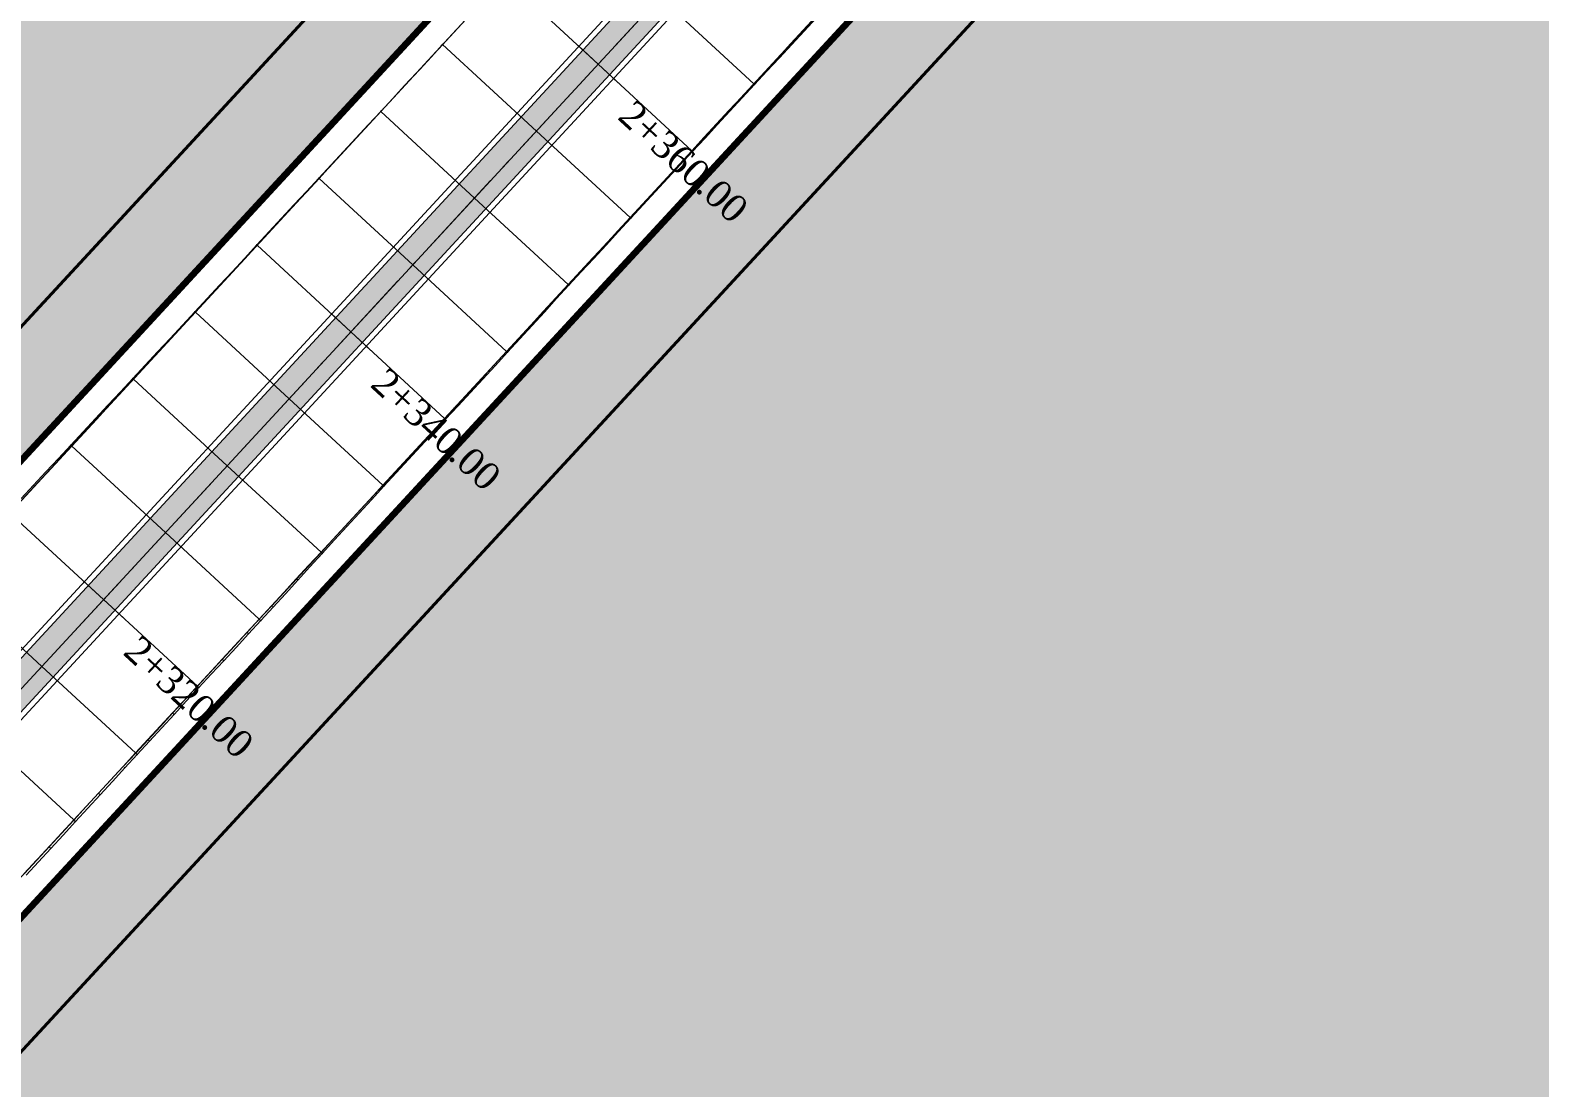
# Model space of a CAD drawing. Header units: metres. Extents: x 478603 to 489313, y 4282657 to 4289463.
# Drawn here: x 480173.4 to 480256.2, y 4286767.8 to 4286825.9 of the extents above; entities that cross this region are included whole.
import ezdxf

# ---------------------------------------------------------------- set-up
doc = ezdxf.new("R2010")
doc.units = ezdxf.units.M
for name, color, linetype, lineweight in [('ADAKENARI', 18, 'Continuous', 0), ('EKS_2', 5, 'Continuous', 0), ('EKSENLER', 3, 'Continuous', 0), ('HDA_2', 30, 'Continuous', 0), ('HDO_2', 30, 'Continuous', 0), ('KALDIRIM', 11, 'Continuous', 0), ('KDO_2', 150, 'Continuous', 20), ('KYA_2', 1, 'Continuous', 20), ('KYO_2', 1, 'Continuous', 20), ('P_ALAN', 143, 'Continuous', 0), ('P_U_KNL', 143, 'Continuous', 0), ('PARSEL_ALAN', 254, 'Continuous', 0), ('PARSEL_SERA_ALAN', 9, 'Continuous', 40), ('PL_ALİNMAN', 1, 'Continuous', 0), ('PL_ENKESIT', 1, 'Continuous', 0), ('PL_KM', 4, 'Continuous', 0), ('PL_KMYAZI', 30, 'Continuous', 0), ('RAKORDMAN', 3, 'Continuous', 0), ('SEV_KYA_HDA', 3, 'Continuous', 0), ('SEV_KYO_HDO', 3, 'Continuous', 0), ('SNR_YAPIYAK', 18, 'Continuous', 0), ('YKA_2', 33, 'Continuous', 0), ('YKO_2', 33, 'Continuous', 0)]:
    doc.layers.add(name, color=color, linetype=linetype, lineweight=lineweight)
doc.styles.get("Standard").update_dxf_attribs({"font": 'times.ttf'})

msp = doc.modelspace()

# ---------------------------------------------------------------- hatches: boundary and pattern name
at = {"layer": 'P_ALAN'}
msp.add_hatch(color=256, dxfattribs=at).paths.add_polyline_path([(479966.483, 4286601.829), (479972.056, 4286602.26), (479977.621, 4286603.093), (479983.113, 4286604.319), (479988.503, 4286605.933), (479993.765, 4286607.926), (479998.872, 4286610.289), (480003.797, 4286613.01), (480008.517, 4286616.074), (480013.006, 4286619.467), (480017.243, 4286623.17), (480021.217, 4286627.178), (480093.779, 4286705.763), (480549.809, 4287199.572), (480551.173, 4287201.101), (480552.477, 4287202.669), (480553.727, 4287204.282), (480554.92, 4287205.937), (480556.055, 4287207.632), (480557.131, 4287209.365), (480558.146, 4287211.135), (480559.099, 4287212.939), (480560.883, 4287212.034), (480560.88, 4287212.027), (480559.898, 4287210.17), (480558.848, 4287208.34), (480557.736, 4287206.548), (480556.562, 4287204.795), (480555.329, 4287203.084), (480554.037, 4287201.417), (480552.688, 4287199.795), (480551.29, 4287198.228), (480095.248, 4286704.406), (480022.662, 4286625.795), (480018.612, 4286621.711), (480014.269, 4286617.914), (480009.666, 4286614.435), (480004.827, 4286611.294), (479999.776, 4286608.504), (479994.54, 4286606.081), (479989.145, 4286604.037), (479983.618, 4286602.382), (479977.987, 4286601.125), (479972.281, 4286600.272), (479966.534, 4286599.827)])
msp.add_hatch(color=256, dxfattribs=at).paths.add_polyline_path([(479966.483, 4286601.829), (479972.056, 4286602.26), (479977.621, 4286603.093), (479983.113, 4286604.319), (479988.503, 4286605.933), (479993.765, 4286607.926), (479998.872, 4286610.289), (480003.797, 4286613.01), (480008.517, 4286616.074), (480013.006, 4286619.467), (480017.243, 4286623.17), (480021.217, 4286627.178), (480093.779, 4286705.763), (480549.809, 4287199.572), (480551.173, 4287201.101), (480552.477, 4287202.669), (480553.727, 4287204.282), (480554.92, 4287205.937), (480556.055, 4287207.632), (480557.131, 4287209.365), (480558.146, 4287211.135), (480559.099, 4287212.939), (480560.883, 4287212.034), (480560.88, 4287212.027), (480559.898, 4287210.17), (480558.848, 4287208.34), (480557.736, 4287206.548), (480556.562, 4287204.795), (480555.329, 4287203.084), (480554.037, 4287201.417), (480552.688, 4287199.795), (480551.29, 4287198.228), (480095.248, 4286704.406), (480022.662, 4286625.795), (480018.612, 4286621.711), (480014.269, 4286617.914), (480009.666, 4286614.435), (480004.827, 4286611.294), (479999.776, 4286608.504), (479994.54, 4286606.081), (479989.145, 4286604.037), (479983.618, 4286602.382), (479977.987, 4286601.125), (479972.281, 4286600.272), (479966.534, 4286599.827)])
at = {"layer": 'PARSEL_ALAN'}
for points in [[(480078.311, 4286699.837), (479971.142, 4286804.883), (480142.648, 4286990.601), (480251.027, 4286886.865), (480240.849, 4286875.844)], [(480169.869, 4286557.575), (480063.817, 4286659.084), (480253.132, 4286864.087), (480260.136, 4286864.303), (480362.619, 4286766.297)]]:
    msp.add_hatch(color=256, dxfattribs=at).paths.add_polyline_path(points)
at = {"layer": 'PARSEL_SERA_ALAN'}
for points in [[(480081.196, 4286710.331), (479978.344, 4286805.312), (480141.169, 4286981.63), (480174.229, 4286951.1), (480244.021, 4286886.649), (480237.508, 4286879.596)], [(480353.89, 4286767.722), (480170.712, 4286569.365), (480071.974, 4286660.547), (480255.152, 4286858.905)]]:
    msp.add_hatch(color=256, dxfattribs=at).paths.add_polyline_path(points)

# ---------------------------------------------------------------- linework, layer by layer
at = {"layer": 'ADAKENARI', "lineweight": 200}
for p, q in [((480251.027, 4286886.865), (480018.861, 4286635.461)), ((480010.797, 4286601.67), (480253.132, 4286864.087))]:
    msp.add_line(p, q, dxfattribs=at)
at = {"layer": 'EKS_2'}
for p in [(480204.535, 4286823.992, 959.586), (480201.143, 4286820.319, 959.513), (480197.751, 4286816.645, 959.39), (480194.359, 4286812.972, 959.142), (480190.966, 4286809.299, 958.844), (480187.574, 4286805.625, 958.545), (480184.182, 4286801.952, 958.247), (480180.79, 4286798.279, 957.948), (480177.398, 4286794.606, 957.649), (480174.006, 4286790.932, 957.351)]:
    msp.add_point(p, dxfattribs=at)
at = {"layer": 'EKSENLER'}
msp.add_line((480022.239, 4286626.59), (480259.349, 4286883.348), dxfattribs=at)
at = {"layer": 'HDA_2'}
msp.add_polyline3d([(480173.05, 4286779.565, 956.623), (480173.728, 4286780.299, 956.683), (480174.406, 4286781.034, 956.742), (480175.085, 4286781.768, 956.802), (480175.763, 4286782.503, 956.862), (480176.442, 4286783.238, 956.922), (480177.12, 4286783.972, 956.981), (480177.799, 4286784.707, 957.041), (480178.477, 4286785.442, 957.101), (480179.155, 4286786.176, 957.161), (480179.834, 4286786.911, 957.22), (480180.512, 4286787.646, 957.28), (480181.191, 4286788.38, 957.34), (480181.869, 4286789.115, 957.399), (480182.548, 4286789.85, 957.459), (480183.226, 4286790.584, 957.519), (480183.905, 4286791.319, 957.579), (480184.583, 4286792.054, 957.638), (480185.261, 4286792.788, 957.698), (480185.94, 4286793.523, 957.758), (480186.618, 4286794.258, 957.818), (480187.297, 4286794.992, 957.877), (480187.975, 4286795.727, 957.937), (480188.654, 4286796.462, 957.997), (480189.332, 4286797.196, 958.057), (480190.01, 4286797.931, 958.116), (480190.689, 4286798.666, 958.176), (480191.367, 4286799.4, 958.236), (480192.046, 4286800.135, 958.295), (480192.724, 4286800.87, 958.355), (480193.403, 4286801.604, 958.415), (480194.081, 4286802.339, 958.475), (480194.76, 4286803.074, 958.534), (480195.438, 4286803.808, 958.594), (480196.116, 4286804.543, 958.654), (480196.795, 4286805.278, 958.714), (480197.473, 4286806.012, 958.773), (480198.152, 4286806.747, 958.833), (480198.83, 4286807.481, 958.893), (480199.509, 4286808.216, 958.952), (480200.187, 4286808.951, 959.002), (480200.865, 4286809.685, 959.051), (480201.544, 4286810.42, 959.101), (480202.222, 4286811.155, 959.15), (480202.901, 4286811.889, 959.2), (480203.579, 4286812.624, 959.225), (480204.258, 4286813.359, 959.249), (480204.936, 4286814.093, 959.274), (480205.615, 4286814.828, 959.299), (480206.293, 4286815.563, 959.323), (480206.971, 4286816.297, 959.338), (480207.65, 4286817.032, 959.352), (480208.328, 4286817.767, 959.367), (480209.007, 4286818.501, 959.381), (480209.685, 4286819.236, 959.396), (480210.364, 4286819.971, 959.41), (480211.042, 4286820.705, 959.424), (480211.72, 4286821.44, 959.439), (480212.399, 4286822.175, 959.453), (480213.077, 4286822.909, 959.468), (480213.756, 4286823.644, 959.482), (480214.434, 4286824.379, 959.497), (480215.113, 4286825.113, 959.511), (480215.791, 4286825.848, 959.525), (480216.47, 4286826.583, 959.54)], dxfattribs=at)
for p in [(480213.077, 4286822.909, 959.468), (480209.685, 4286819.236, 959.396), (480206.293, 4286815.563, 959.323), (480202.901, 4286811.889, 959.2), (480199.509, 4286808.216, 958.952), (480196.116, 4286804.543, 958.654), (480192.724, 4286800.87, 958.355), (480189.332, 4286797.196, 958.057), (480185.94, 4286793.523, 957.758), (480182.548, 4286789.85, 957.459), (480179.155, 4286786.176, 957.161), (480175.763, 4286782.503, 956.862)]:
    msp.add_point(p, dxfattribs=at)
at = {"layer": 'HDO_2'}
msp.add_polyline3d([(480172.926, 4286800.096, 957.519), (480173.605, 4286800.831, 957.579), (480174.283, 4286801.565, 957.638), (480174.961, 4286802.3, 957.698), (480175.64, 4286803.035, 957.758), (480176.318, 4286803.769, 957.818), (480176.997, 4286804.504, 957.877), (480177.675, 4286805.239, 957.937), (480178.354, 4286805.973, 957.997), (480179.032, 4286806.708, 958.057), (480179.711, 4286807.443, 958.116), (480180.389, 4286808.177, 958.176), (480181.067, 4286808.912, 958.236), (480181.746, 4286809.647, 958.295), (480182.424, 4286810.381, 958.355), (480183.103, 4286811.116, 958.415), (480183.781, 4286811.851, 958.475), (480184.46, 4286812.585, 958.534), (480185.138, 4286813.32, 958.594), (480185.817, 4286814.055, 958.654), (480186.495, 4286814.789, 958.714), (480187.173, 4286815.524, 958.773), (480187.852, 4286816.259, 958.833), (480188.53, 4286816.993, 958.893), (480189.209, 4286817.728, 958.952), (480189.887, 4286818.463, 959.002), (480190.566, 4286819.197, 959.051), (480191.244, 4286819.932, 959.101), (480191.922, 4286820.666, 959.15), (480192.601, 4286821.401, 959.2), (480192.665, 4286821.471, 959.205)], dxfattribs=at)
for p in [(480192.601, 4286821.401, 959.2), (480189.209, 4286817.728, 958.952), (480185.817, 4286814.055, 958.654), (480182.424, 4286810.381, 958.355), (480179.032, 4286806.708, 958.057), (480175.64, 4286803.035, 957.758)]:
    msp.add_point(p, dxfattribs=at)
at = {"layer": 'KALDIRIM'}
for p, q in [((480017.096, 4286631.339), (480254.207, 4286888.097)), ((480010.828, 4286603.916), (480253.344, 4286866.528))]:
    msp.add_line(p, q, dxfattribs=at)
at = {"layer": 'KDO_2'}
msp.add_polyline3d([(480195.861, 4286824.917, 959.368), (480195.89, 4286824.948, 959.351), (480195.918, 4286824.979, 959.334), (480195.947, 4286825.01, 959.318), (480195.974, 4286825.04, 959.301), (480196, 4286825.068, 959.286), (480196.023, 4286825.092, 959.306), (480196.043, 4286825.115, 959.324), (480196.063, 4286825.136, 959.341), (480196.083, 4286825.157, 959.358), (480196.103, 4286825.179, 959.375)], dxfattribs=at)
msp.add_point((480196, 4286825.068, 959.286), dxfattribs=at)
at = {"layer": 'KYA_2'}
msp.add_polyline3d([(480173.15, 4286779.471, 957.994), (480173.827, 4286780.208, 958.032), (480174.504, 4286780.944, 958.07), (480175.181, 4286781.68, 958.108), (480175.858, 4286782.416, 958.146), (480176.534, 4286783.152, 958.185), (480177.211, 4286783.888, 958.224), (480177.888, 4286784.624, 958.262), (480178.565, 4286785.36, 958.301), (480179.242, 4286786.096, 958.339), (480179.919, 4286786.832, 958.384), (480180.597, 4286787.568, 958.428), (480181.274, 4286788.304, 958.473), (480181.951, 4286789.039, 958.517), (480182.629, 4286789.775, 958.561), (480183.306, 4286790.51, 958.607), (480183.984, 4286791.246, 958.652), (480184.661, 4286791.982, 958.698), (480185.338, 4286792.717, 958.743), (480186.016, 4286793.453, 958.789), (480186.692, 4286794.189, 958.819), (480187.369, 4286794.926, 958.849), (480188.045, 4286795.663, 958.879), (480188.721, 4286796.399, 958.909), (480189.397, 4286797.136, 958.939), (480190.073, 4286797.874, 958.964), (480190.748, 4286798.611, 958.989), (480191.424, 4286799.348, 959.014), (480192.1, 4286800.085, 959.038), (480192.776, 4286800.822, 959.063), (480193.454, 4286801.557, 959.114), (480194.131, 4286802.293, 959.165), (480194.809, 4286803.028, 959.216), (480195.487, 4286803.763, 959.268), (480196.165, 4286804.498, 959.319), (480196.843, 4286805.233, 959.368), (480197.521, 4286805.968, 959.417), (480198.199, 4286806.703, 959.467), (480198.877, 4286807.439, 959.516), (480199.554, 4286808.175, 959.566), (480200.23, 4286808.912, 959.577), (480200.905, 4286809.649, 959.588), (480201.58, 4286810.387, 959.599), (480202.255, 4286811.124, 959.61), (480202.932, 4286811.861, 959.622), (480203.61, 4286812.596, 959.65), (480204.288, 4286813.33, 959.679), (480204.967, 4286814.065, 959.708), (480205.646, 4286814.799, 959.737), (480206.325, 4286815.533, 959.765), (480207.004, 4286816.267, 959.784), (480207.683, 4286817.002, 959.802), (480208.362, 4286817.736, 959.82), (480209.04, 4286818.47, 959.839), (480209.719, 4286819.205, 959.857), (480210.398, 4286819.939, 959.887), (480211.078, 4286820.672, 959.917), (480211.757, 4286821.406, 959.947), (480212.437, 4286822.139, 959.977), (480213.117, 4286822.873, 960.008), (480213.798, 4286823.605, 960.053), (480214.478, 4286824.338, 960.099), (480215.159, 4286825.07, 960.144), (480215.84, 4286825.803, 960.19), (480216.521, 4286826.535, 960.235)], dxfattribs=at)
for p in [(480213.117, 4286822.873, 960.008), (480209.719, 4286819.205, 959.857), (480206.325, 4286815.533, 959.765), (480202.932, 4286811.861, 959.622), (480199.554, 4286808.175, 959.566), (480196.165, 4286804.498, 959.319), (480192.776, 4286800.822, 959.063), (480189.397, 4286797.136, 958.939), (480186.016, 4286793.453, 958.789), (480182.629, 4286789.775, 958.561), (480179.242, 4286786.096, 958.339), (480175.858, 4286782.416, 958.146)]:
    msp.add_point(p, dxfattribs=at)
at = {"layer": 'KYO_2'}
for points in [[(480196.103, 4286825.179, 959.375), (480196.756, 4286825.89, 959.388)], [(480172.872, 4286800.146, 958.259), (480173.552, 4286800.879, 958.29), (480174.233, 4286801.612, 958.322), (480174.913, 4286802.345, 958.354), (480175.594, 4286803.077, 958.385), (480176.274, 4286803.81, 958.416), (480176.955, 4286804.543, 958.447), (480177.635, 4286805.275, 958.477), (480178.316, 4286806.008, 958.508), (480178.997, 4286806.741, 958.538), (480179.678, 4286807.473, 958.565), (480180.358, 4286808.206, 958.592), (480181.039, 4286808.938, 958.619), (480181.72, 4286809.67, 958.646), (480182.401, 4286810.403, 958.672), (480183.082, 4286811.135, 958.705), (480183.762, 4286811.868, 958.738), (480184.443, 4286812.601, 958.77), (480185.123, 4286813.334, 958.803), (480185.803, 4286814.067, 958.835), (480186.483, 4286814.8, 958.88), (480187.162, 4286815.533, 958.924), (480187.841, 4286816.267, 958.969), (480188.52, 4286817.001, 959.013), (480189.201, 4286817.735, 959.058), (480189.883, 4286818.471, 959.087), (480190.566, 4286819.207, 959.116), (480191.248, 4286819.943, 959.145), (480191.928, 4286820.676, 959.173), (480192.601, 4286821.401, 959.202), (480193.261, 4286822.113, 959.236), (480193.913, 4286822.816, 959.269), (480194.563, 4286823.517, 959.302), (480195.212, 4286824.217, 959.335), (480195.861, 4286824.917, 959.368)]]:
    msp.add_polyline3d(points, dxfattribs=at)
for p in [(480192.601, 4286821.401, 959.202), (480189.201, 4286817.735, 959.058), (480185.803, 4286814.067, 958.835), (480182.401, 4286810.403, 958.672), (480178.997, 4286806.741, 958.538), (480175.594, 4286803.077, 958.385)]:
    msp.add_point(p, dxfattribs=at)
at = {"layer": 'P_ALAN'}
for points in [[(480584.192, 4287241.184, 0), (480580.114, 4287238.205, 0), (480576.306, 4287234.889, 0), (480572.796, 4287231.259, 0), (480569.608, 4287227.342, 0), (480566.768, 4287223.166, 0), (480564.284, 4287218.745, 0), (480560.883, 4287212.034, 0), (480560.88, 4287212.027, 0), (480559.898, 4287210.17, 0), (480558.848, 4287208.34, 0), (480557.736, 4287206.548, 0), (480556.562, 4287204.795, 0), (480555.329, 4287203.084, 0), (480554.037, 4287201.417, 0), (480552.688, 4287199.795, 0), (480551.29, 4287198.228, 0), (480095.248, 4286704.406, 0)], [(480584.192, 4287241.184, 0), (480580.114, 4287238.205, 0), (480576.306, 4287234.889, 0), (480572.796, 4287231.259, 0), (480569.608, 4287227.342, 0), (480566.768, 4287223.166, 0), (480564.284, 4287218.745, 0), (480560.883, 4287212.034, 0), (480560.88, 4287212.027, 0), (480559.898, 4287210.17, 0), (480558.848, 4287208.34, 0), (480557.736, 4287206.548, 0), (480556.562, 4287204.795, 0), (480555.329, 4287203.084, 0), (480554.037, 4287201.417, 0), (480552.688, 4287199.795, 0), (480551.29, 4287198.228, 0), (480095.248, 4286704.406, 0)], [(480093.779, 4286705.763, 0), (480549.809, 4287199.572, 0), (480551.173, 4287201.101, 0), (480552.477, 4287202.669, 0), (480553.727, 4287204.282, 0), (480554.92, 4287205.937, 0), (480556.055, 4287207.632, 0), (480557.131, 4287209.365, 0), (480558.146, 4287211.135, 0), (480559.099, 4287212.939, 0), (480558.146, 4287211.135, 0)], [(480093.779, 4286705.763, 0), (480549.809, 4287199.572, 0), (480551.173, 4287201.101, 0), (480552.477, 4287202.669, 0), (480553.727, 4287204.282, 0), (480554.92, 4287205.937, 0), (480556.055, 4287207.632, 0), (480557.131, 4287209.365, 0), (480558.146, 4287211.135, 0), (480559.099, 4287212.939, 0), (480560.883, 4287212.034, 0), (480560.88, 4287212.027, 0), (480559.898, 4287210.17, 0), (480558.848, 4287208.34, 0), (480557.736, 4287206.548, 0), (480556.562, 4287204.795, 0), (480555.329, 4287203.084, 0), (480554.037, 4287201.417, 0), (480552.688, 4287199.795, 0), (480551.29, 4287198.228, 0), (480095.248, 4286704.406, 0)], [(480093.779, 4286705.763, 0), (480549.809, 4287199.572, 0), (480551.173, 4287201.101, 0), (480552.477, 4287202.669, 0), (480553.727, 4287204.282, 0), (480554.92, 4287205.937, 0), (480556.055, 4287207.632, 0), (480557.131, 4287209.365, 0), (480558.146, 4287211.135, 0), (480559.099, 4287212.939, 0), (480560.883, 4287212.034, 0), (480560.88, 4287212.027, 0), (480559.898, 4287210.17, 0), (480558.848, 4287208.34, 0), (480557.736, 4287206.548, 0), (480556.562, 4287204.795, 0), (480555.329, 4287203.084, 0), (480554.037, 4287201.417, 0), (480552.688, 4287199.795, 0), (480551.29, 4287198.228, 0), (480095.248, 4286704.406, 0)], [(480093.779, 4286705.763, 0), (480549.809, 4287199.572, 0), (480551.173, 4287201.101, 0), (480552.477, 4287202.669, 0), (480553.727, 4287204.282, 0), (480554.92, 4287205.937, 0), (480556.055, 4287207.632, 0), (480557.131, 4287209.365, 0), (480558.146, 4287211.135, 0), (480559.099, 4287212.939, 0), (480558.146, 4287211.135, 0)], [(480093.779, 4286705.763, 0), (480549.809, 4287199.572, 0), (480551.173, 4287201.101, 0), (480552.477, 4287202.669, 0), (480553.727, 4287204.282, 0), (480554.92, 4287205.937, 0), (480556.055, 4287207.632, 0), (480557.131, 4287209.365, 0), (480558.146, 4287211.135, 0), (480559.099, 4287212.939, 0), (480560.883, 4287212.034, 0), (480560.88, 4287212.027, 0), (480559.898, 4287210.17, 0), (480558.848, 4287208.34, 0), (480557.736, 4287206.548, 0), (480556.562, 4287204.795, 0), (480555.329, 4287203.084, 0), (480554.037, 4287201.417, 0), (480552.688, 4287199.795, 0), (480551.29, 4287198.228, 0), (480095.248, 4286704.406, 0)], [(480093.779, 4286705.763, 0), (480549.809, 4287199.572, 0), (480551.173, 4287201.101, 0), (480552.477, 4287202.669, 0), (480553.727, 4287204.282, 0), (480554.92, 4287205.937, 0), (480556.055, 4287207.632, 0), (480557.131, 4287209.365, 0), (480558.146, 4287211.135, 0), (480559.099, 4287212.939, 0), (480560.883, 4287212.034, 0), (480560.88, 4287212.027, 0), (480559.898, 4287210.17, 0), (480558.848, 4287208.34, 0), (480557.736, 4287206.548, 0), (480556.562, 4287204.795, 0), (480555.329, 4287203.084, 0), (480554.037, 4287201.417, 0), (480552.688, 4287199.795, 0), (480551.29, 4287198.228, 0), (480095.248, 4286704.406, 0)]]:
    msp.add_polyline3d(points, dxfattribs=at)
at = {"layer": 'P_U_KNL'}
for points in [[(480558.832, 4287213.074, 0), (480557.883, 4287211.28, 0), (480556.873, 4287209.519, 0), (480555.803, 4287207.795, 0), (480554.673, 4287206.108, 0), (480553.486, 4287204.462, 0), (480552.243, 4287202.857, 0), (480550.945, 4287201.297, 0), (480549.587, 4287199.773, 0), (480093.558, 4286705.967, 0), (480021, 4286627.386, 0), (480017.037, 4286623.389, 0), (480012.817, 4286619.699, 0), (480008.344, 4286616.32, 0), (480003.643, 4286613.267, 0), (479998.736, 4286610.557, 0), (479993.649, 4286608.203, 0), (479988.407, 4286606.217, 0), (479983.037, 4286604.609, 0), (479977.566, 4286603.388, 0), (479972.022, 4286602.559, 0), (479966.475, 4286602.13, 0)], [(480559.099, 4287212.939, 0), (480558.146, 4287211.135, 0), (480557.131, 4287209.365, 0), (480556.055, 4287207.632, 0), (480554.92, 4287205.937, 0), (480553.727, 4287204.282, 0), (480552.477, 4287202.669, 0), (480551.173, 4287201.101, 0), (480549.809, 4287199.572, 0), (480093.779, 4286705.763, 0), (480021.217, 4286627.178, 0), (480017.243, 4286623.17, 0), (480013.006, 4286619.467, 0), (480008.517, 4286616.074, 0), (480003.797, 4286613.01, 0), (479998.872, 4286610.289, 0), (479993.765, 4286607.926, 0), (479988.503, 4286605.933, 0), (479983.113, 4286604.319, 0), (479977.621, 4286603.093, 0), (479972.056, 4286602.26, 0), (479966.483, 4286601.829, 0)], [(480559.099, 4287212.939, 0), (480558.146, 4287211.135, 0), (480557.131, 4287209.365, 0), (480556.055, 4287207.632, 0), (480554.92, 4287205.937, 0), (480553.727, 4287204.282, 0), (480552.477, 4287202.669, 0), (480551.173, 4287201.101, 0), (480549.809, 4287199.572, 0), (480093.779, 4286705.763, 0), (480021.217, 4286627.178, 0), (480017.243, 4286623.17, 0), (480013.006, 4286619.467, 0), (480008.517, 4286616.074, 0), (480003.797, 4286613.01, 0), (479998.872, 4286610.289, 0), (479993.765, 4286607.926, 0), (479988.503, 4286605.933, 0), (479983.113, 4286604.319, 0), (479977.621, 4286603.093, 0), (479972.056, 4286602.26, 0), (479966.483, 4286601.829, 0)], [(480560.883, 4287212.034, 0), (480560.88, 4287212.027, 0), (480559.898, 4287210.17, 0), (480558.848, 4287208.34, 0), (480557.736, 4287206.548, 0), (480556.562, 4287204.795, 0), (480555.329, 4287203.084, 0), (480554.037, 4287201.417, 0), (480552.688, 4287199.795, 0), (480551.29, 4287198.228, 0), (480095.248, 4286704.406, 0), (480022.662, 4286625.795, 0), (480018.612, 4286621.711, 0), (480014.269, 4286617.914, 0), (480009.666, 4286614.435, 0), (480004.827, 4286611.294, 0), (479999.776, 4286608.504, 0), (479994.54, 4286606.081, 0), (479989.145, 4286604.037, 0), (479983.618, 4286602.382, 0), (479977.987, 4286601.125, 0), (479972.281, 4286600.272, 0), (479966.534, 4286599.827, 0)], [(480561.151, 4287211.899, 0), (480561.146, 4287211.889, 0), (480560.161, 4287210.025, 0), (480559.106, 4287208.186, 0), (480557.988, 4287206.385, 0), (480556.809, 4287204.624, 0), (480555.569, 4287202.905, 0), (480554.271, 4287201.229, 0), (480552.915, 4287199.599, 0), (480551.512, 4287198.026, 0), (480095.468, 4286704.203, 0), (480022.879, 4286625.588, 0), (480018.818, 4286621.492, 0), (480014.458, 4286617.681, 0), (480009.838, 4286614.19, 0), (480004.981, 4286611.036, 0), (479999.912, 4286608.236, 0), (479994.657, 4286605.804, 0), (479989.241, 4286603.753, 0), (479983.694, 4286602.092, 0), (479978.042, 4286600.83, 0), (479972.315, 4286599.974, 0), (479966.541, 4286599.527, 0)]]:
    msp.add_polyline3d(points, dxfattribs=at)
at = {"layer": 'PARSEL_ALAN'}
for points in [[(480078.311, 4286699.837, 949.453), (479971.142, 4286804.883, 942.48), (480142.648, 4286990.601, 956.037), (480251.027, 4286886.865, 960.694), (480240.849, 4286875.844, 960.745), (480078.311, 4286699.837, 949.453)], [(480078.311, 4286699.837, 0), (479971.142, 4286804.883, 0), (480142.648, 4286990.601, 0), (480251.027, 4286886.865, 0), (480240.849, 4286875.844, 0), (480078.311, 4286699.837, 0)], [(480169.869, 4286557.575, 960.856), (480063.817, 4286659.084, 952.12), (480253.132, 4286864.087, 961.19), (480260.136, 4286864.303, 961.547), (480362.619, 4286766.297, 966.888), (480169.869, 4286557.575, 960.856)], [(480169.869, 4286557.575, 0), (480063.817, 4286659.084, 0), (480253.132, 4286864.087, 0), (480260.136, 4286864.303, 0), (480362.619, 4286766.297, 0), (480169.869, 4286557.575, 0)]]:
    msp.add_polyline3d(points, close=True, dxfattribs=at)
at = {"layer": 'PARSEL_SERA_ALAN'}
for points in [[(480081.196, 4286710.331, 0), (479978.344, 4286805.312, 0), (480141.169, 4286981.63, 0), (480174.229, 4286951.1, 0), (480244.021, 4286886.649, 0), (480237.508, 4286879.596, 0), (480081.196, 4286710.331, 0)], [(480081.196, 4286710.331, 0), (479978.344, 4286805.312, 0), (480141.169, 4286981.63, 0), (480174.229, 4286951.1, 0), (480244.021, 4286886.649, 0), (480237.508, 4286879.596, 0), (480081.196, 4286710.331, 0)], [(480353.89, 4286767.722, 0), (480170.712, 4286569.365, 0), (480071.974, 4286660.547, 0), (480255.152, 4286858.905, 0), (480353.89, 4286767.722, 0)], [(480353.89, 4286767.722, 0), (480170.712, 4286569.365, 0), (480071.974, 4286660.547, 0), (480255.152, 4286858.905, 0), (480353.89, 4286767.722, 0)]]:
    msp.add_polyline3d(points, close=True, dxfattribs=at)
at = {"layer": 'PL_ALİNMAN'}
for p, q in [((480205.417, 4286824.947), (480208.81, 4286828.62)), ((480204.4, 4286823.845), (480204.739, 4286824.212)), ((480200.329, 4286819.437), (480203.721, 4286823.11)), ((480199.311, 4286818.335), (480199.651, 4286818.702)), ((480195.241, 4286813.927), (480198.633, 4286817.6)), ((480194.223, 4286812.825), (480194.562, 4286813.193)), ((480190.152, 4286808.417), (480193.545, 4286812.091)), ((480189.135, 4286807.315), (480189.474, 4286807.683)), ((480185.064, 4286802.907), (480188.456, 4286806.581)), ((480184.047, 4286801.805), (480184.386, 4286802.173)), ((480179.976, 4286797.397), (480183.368, 4286801.071)), ((480178.958, 4286796.295), (480179.297, 4286796.663)), ((480174.888, 4286791.887), (480178.28, 4286795.561)), ((480173.87, 4286790.785), (480174.209, 4286791.153))]:
    msp.add_line(p, q, dxfattribs=at)
at = {"layer": 'PL_ENKESIT'}
for points in [[(480202.768, 4286832.429, 959.591), (480202.777, 4286832.421, 959.468), (480202.785, 4286832.414, 959.518), (480207.927, 4286827.665, 959.658), (480213.07, 4286822.916, 959.518), (480213.077, 4286822.909, 959.468), (480213.117, 4286822.873, 960.008)], [(480199.382, 4286828.75, 959.436), (480199.385, 4286828.748, 959.396), (480199.393, 4286828.741, 959.445), (480204.535, 4286823.992, 959.586), (480209.678, 4286819.243, 959.445), (480209.685, 4286819.236, 959.396), (480209.719, 4286819.205, 959.857)], [(480196, 4286825.068, 959.286), (480196, 4286825.068, 959.373), (480201.143, 4286820.319, 959.513), (480206.286, 4286815.57, 959.373), (480206.293, 4286815.563, 959.323), (480206.325, 4286815.533, 959.765)], [(480192.601, 4286821.401, 959.202), (480192.601, 4286821.401, 959.2), (480192.608, 4286821.394, 959.25), (480197.751, 4286816.645, 959.39), (480202.893, 4286811.896, 959.25), (480202.901, 4286811.889, 959.2), (480202.932, 4286811.861, 959.622)], [(480189.201, 4286817.735, 959.058), (480189.209, 4286817.728, 958.952), (480189.216, 4286817.721, 959.002), (480194.359, 4286812.972, 959.142), (480199.501, 4286808.223, 959.002), (480199.509, 4286808.216, 958.952), (480199.554, 4286808.175, 959.566)], [(480185.803, 4286814.067, 958.835), (480185.817, 4286814.055, 958.654), (480185.824, 4286814.048, 958.704), (480190.966, 4286809.299, 958.844), (480196.109, 4286804.55, 958.704), (480196.116, 4286804.543, 958.654), (480196.165, 4286804.498, 959.319)], [(480182.401, 4286810.403, 958.672), (480182.424, 4286810.381, 958.355), (480182.432, 4286810.374, 958.405), (480187.574, 4286805.625, 958.545), (480192.717, 4286800.876, 958.405), (480192.724, 4286800.87, 958.355), (480192.776, 4286800.822, 959.063)], [(480178.997, 4286806.741, 958.538), (480179.032, 4286806.708, 958.057), (480179.039, 4286806.701, 958.107), (480184.182, 4286801.952, 958.247), (480189.325, 4286797.203, 958.107), (480189.332, 4286797.196, 958.057), (480189.397, 4286797.136, 958.939)], [(480175.594, 4286803.077, 958.385), (480175.64, 4286803.035, 957.758), (480175.647, 4286803.028, 957.808), (480180.79, 4286798.279, 957.948), (480185.932, 4286793.53, 957.808), (480185.94, 4286793.523, 957.758), (480186.016, 4286793.453, 958.789)], [(480172.191, 4286799.414, 958.227), (480172.248, 4286799.361, 957.459), (480172.255, 4286799.355, 957.509), (480177.398, 4286794.606, 957.649), (480182.54, 4286789.857, 957.509), (480182.548, 4286789.85, 957.459), (480182.629, 4286789.775, 958.561)], [(480168.791, 4286795.748, 958.043), (480168.856, 4286795.688, 957.161), (480168.863, 4286795.681, 957.211), (480174.006, 4286790.932, 957.351), (480179.148, 4286786.183, 957.211), (480179.155, 4286786.176, 957.161), (480179.242, 4286786.096, 958.339)], [(480165.391, 4286792.082, 957.853), (480165.463, 4286792.015, 956.862), (480165.471, 4286792.008, 956.912), (480170.613, 4286787.259, 957.052), (480175.756, 4286782.51, 956.912), (480175.763, 4286782.503, 956.862), (480175.858, 4286782.416, 958.146)]]:
    msp.add_polyline3d(points, dxfattribs=at)
at = {"layer": 'PL_KM'}
for p, q in [((480205.637, 4286822.974), (480203.433, 4286825.01)), ((480192.068, 4286808.281), (480189.864, 4286810.316)), ((480178.5, 4286793.588), (480176.296, 4286795.623))]:
    msp.add_line(p, q, dxfattribs=at)
at = {"layer": 'RAKORDMAN'}
for p, q in [((480196.63, 4286805.114, 908.006), (480242.711, 4286855.014, 916.193)), ((480158.324, 4286784.269, 956.3), (480214.929, 4286845.565, 910.014)), ((480138.833, 4286742.528, 950.52), (480196.63, 4286805.114, 908.006))]:
    msp.add_line(p, q, dxfattribs=at)
msp.add_point((480196.63, 4286805.114, 908.006), dxfattribs=at)
at = {"layer": 'SEV_KYA_HDA'}
for p, q in [((480215.159, 4286825.07, 960.144), (480215.113, 4286825.113, 959.511)), ((480213.798, 4286823.605, 960.053), (480213.777, 4286823.625, 959.768)), ((480212.437, 4286822.139, 959.977), (480212.399, 4286822.175, 959.453)), ((480211.078, 4286820.672, 959.917), (480211.06, 4286820.689, 959.671)), ((480209.719, 4286819.205, 959.857), (480209.685, 4286819.236, 959.396)), ((480208.362, 4286817.736, 959.82), (480208.345, 4286817.751, 959.594)), ((480207.004, 4286816.267, 959.784), (480206.971, 4286816.297, 959.338)), ((480205.646, 4286814.799, 959.737), (480205.631, 4286814.813, 959.518)), ((480204.288, 4286813.33, 959.679), (480204.258, 4286813.359, 959.249)), ((480202.932, 4286811.861, 959.622), (480202.916, 4286811.875, 959.411)), ((480201.58, 4286810.387, 959.599), (480201.544, 4286810.42, 959.101)), ((480200.23, 4286808.912, 959.577), (480200.208, 4286808.931, 959.289)), ((480198.877, 4286807.439, 959.516), (480198.83, 4286807.481, 958.893)), ((480197.521, 4286805.968, 959.417), (480197.497, 4286805.99, 959.095)), ((480196.165, 4286804.498, 959.319), (480196.116, 4286804.543, 958.654)), ((480194.809, 4286803.028, 959.216), (480194.784, 4286803.051, 958.875)), ((480193.454, 4286801.557, 959.114), (480193.403, 4286801.604, 958.415)), ((480192.1, 4286800.085, 959.038), (480192.073, 4286800.11, 958.667)), ((480190.748, 4286798.611, 958.989), (480190.689, 4286798.666, 958.176)), ((480189.397, 4286797.136, 958.939), (480189.364, 4286797.166, 958.498)), ((480188.045, 4286795.663, 958.879), (480187.975, 4286795.727, 957.937)), ((480186.692, 4286794.189, 958.819), (480186.655, 4286794.224, 958.318)), ((480185.338, 4286792.717, 958.743), (480185.261, 4286792.788, 957.698)), ((480183.984, 4286791.246, 958.652), (480183.944, 4286791.283, 958.115)), ((480182.629, 4286789.775, 958.561), (480182.548, 4286789.85, 957.459)), ((480181.274, 4286788.304, 958.473), (480181.232, 4286788.342, 957.906)), ((480179.919, 4286786.832, 958.384), (480179.834, 4286786.911, 957.22)), ((480178.565, 4286785.36, 958.301), (480178.521, 4286785.401, 957.701)), ((480177.211, 4286783.888, 958.224), (480177.12, 4286783.972, 956.981)), ((480175.858, 4286782.416, 958.146), (480175.81, 4286782.46, 957.504)), ((480174.504, 4286780.944, 958.07), (480174.406, 4286781.034, 956.742))]:
    msp.add_line(p, q, dxfattribs=at)
at = {"layer": 'SEV_KYO_HDO'}
for p, q in [((480192.601, 4286821.401, 959.202), (480192.601, 4286821.401, 959.201)), ((480191.241, 4286819.935, 959.144), (480191.244, 4286819.932, 959.101)), ((480189.881, 4286818.468, 959.087), (480189.884, 4286818.465, 959.044)), ((480188.521, 4286817.001, 959.014), (480188.53, 4286816.993, 958.893)), ((480187.162, 4286815.534, 958.924), (480187.168, 4286815.529, 958.849)), ((480185.803, 4286814.067, 958.835), (480185.817, 4286814.055, 958.654)), ((480184.443, 4286812.601, 958.77), (480184.451, 4286812.593, 958.652)), ((480183.082, 4286811.135, 958.705), (480183.103, 4286811.116, 958.415)), ((480181.72, 4286809.67, 958.646), (480181.733, 4286809.658, 958.471)), ((480180.358, 4286808.206, 958.592), (480180.389, 4286808.177, 958.176)), ((480178.997, 4286806.741, 958.538), (480179.014, 4286806.724, 958.297)), ((480177.635, 4286805.275, 958.477), (480177.675, 4286805.239, 957.937)), ((480176.274, 4286803.81, 958.416), (480176.296, 4286803.79, 958.117)), ((480174.913, 4286802.345, 958.354), (480174.961, 4286802.3, 957.698)), ((480173.552, 4286800.879, 958.29), (480173.578, 4286800.855, 957.935))]:
    msp.add_line(p, q, dxfattribs=at)
at = {"layer": 'SNR_YAPIYAK'}
for p, q in [((480237.176, 4286879.236, 949.453), (480078.132, 4286707.013, 949.453)), ((480070.822, 4286659.3, 960.856), (480255.382, 4286859.154, 960.856))]:
    msp.add_line(p, q, dxfattribs=at)
at = {"layer": 'YKA_2'}
msp.add_polyline3d([(480173.042, 4286779.571, 956.673), (480173.721, 4286780.306, 956.733), (480174.399, 4286781.041, 956.793), (480175.077, 4286781.775, 956.852), (480175.756, 4286782.51, 956.912), (480176.434, 4286783.245, 956.972), (480177.113, 4286783.979, 957.031), (480177.791, 4286784.714, 957.091), (480178.47, 4286785.449, 957.151), (480179.148, 4286786.183, 957.211), (480179.827, 4286786.918, 957.27), (480180.505, 4286787.653, 957.33), (480181.183, 4286788.387, 957.39), (480181.862, 4286789.122, 957.45), (480182.54, 4286789.857, 957.509), (480183.219, 4286790.591, 957.569), (480183.897, 4286791.326, 957.629), (480184.576, 4286792.06, 957.688), (480185.254, 4286792.795, 957.748), (480185.932, 4286793.53, 957.808), (480186.611, 4286794.264, 957.868), (480187.289, 4286794.999, 957.927), (480187.968, 4286795.734, 957.987), (480188.646, 4286796.468, 958.047), (480189.325, 4286797.203, 958.107), (480190.003, 4286797.938, 958.166), (480190.682, 4286798.672, 958.226), (480191.36, 4286799.407, 958.286), (480192.038, 4286800.142, 958.345), (480192.717, 4286800.876, 958.405), (480193.395, 4286801.611, 958.465), (480194.074, 4286802.346, 958.525), (480194.752, 4286803.08, 958.584), (480195.431, 4286803.815, 958.644), (480196.109, 4286804.55, 958.704), (480196.788, 4286805.284, 958.764), (480197.466, 4286806.019, 958.823), (480198.144, 4286806.754, 958.883), (480198.823, 4286807.488, 958.943), (480199.501, 4286808.223, 959.002), (480200.18, 4286808.958, 959.052), (480200.858, 4286809.692, 959.101), (480201.537, 4286810.427, 959.151), (480202.215, 4286811.162, 959.2), (480202.893, 4286811.896, 959.25), (480203.572, 4286812.631, 959.275), (480204.25, 4286813.366, 959.299), (480204.929, 4286814.1, 959.324), (480205.607, 4286814.835, 959.349), (480206.286, 4286815.57, 959.373), (480206.964, 4286816.304, 959.388), (480207.643, 4286817.039, 959.402), (480208.321, 4286817.773, 959.417), (480208.999, 4286818.508, 959.431), (480209.678, 4286819.243, 959.445), (480210.356, 4286819.977, 959.46), (480211.035, 4286820.712, 959.474), (480211.713, 4286821.447, 959.489), (480212.392, 4286822.181, 959.503), (480213.07, 4286822.916, 959.518), (480213.748, 4286823.651, 959.532), (480214.427, 4286824.385, 959.547), (480215.105, 4286825.12, 959.561), (480215.784, 4286825.855, 959.575), (480216.462, 4286826.589, 959.59)], dxfattribs=at)
for p in [(480213.07, 4286822.916, 959.518), (480209.678, 4286819.243, 959.445), (480206.286, 4286815.57, 959.373), (480202.893, 4286811.896, 959.25), (480199.501, 4286808.223, 959.002), (480196.109, 4286804.55, 958.704), (480192.717, 4286800.876, 958.405), (480189.325, 4286797.203, 958.107), (480185.932, 4286793.53, 957.808), (480182.54, 4286789.857, 957.509), (480179.148, 4286786.183, 957.211), (480175.756, 4286782.51, 956.912)]:
    msp.add_point(p, dxfattribs=at)
at = {"layer": 'YKO_2'}
msp.add_polyline3d([(480172.934, 4286800.089, 957.569), (480173.612, 4286800.824, 957.629), (480174.29, 4286801.559, 957.688), (480174.969, 4286802.293, 957.748), (480175.647, 4286803.028, 957.808), (480176.326, 4286803.763, 957.868), (480177.004, 4286804.497, 957.927), (480177.683, 4286805.232, 957.987), (480178.361, 4286805.967, 958.047), (480179.039, 4286806.701, 958.107), (480179.718, 4286807.436, 958.166), (480180.396, 4286808.171, 958.226), (480181.075, 4286808.905, 958.286), (480181.753, 4286809.64, 958.345), (480182.432, 4286810.374, 958.405), (480183.11, 4286811.109, 958.465), (480183.788, 4286811.844, 958.525), (480184.467, 4286812.578, 958.584), (480185.145, 4286813.313, 958.644), (480185.824, 4286814.048, 958.704), (480186.503, 4286814.783, 958.764), (480187.182, 4286815.518, 958.823), (480187.861, 4286816.253, 958.883), (480188.539, 4286816.988, 958.943), (480189.216, 4286817.721, 959.002), (480189.89, 4286818.451, 959.052), (480190.564, 4286819.18, 959.101), (480191.238, 4286819.91, 959.15), (480191.917, 4286820.646, 959.199), (480192.608, 4286821.394, 959.25), (480193.322, 4286822.167, 959.276), (480194.042, 4286822.946, 959.302), (480194.743, 4286823.706, 959.328), (480195.386, 4286824.402, 959.351), (480195.861, 4286824.917, 959.368), (480196.029, 4286825.099, 959.368), (480196.031, 4286825.101, 959.368), (480195.975, 4286825.041, 959.368), (480195.908, 4286824.968, 959.368), (480195.861, 4286824.917, 959.368), (480195.86, 4286824.915, 959.368), (480195.886, 4286824.944, 959.369), (480195.923, 4286824.984, 959.371), (480195.962, 4286825.026, 959.372), (480196, 4286825.068, 959.373), (480196.035, 4286825.105, 959.374), (480196.066, 4286825.138, 959.375), (480196.093, 4286825.167, 959.375), (480196.11, 4286825.186, 959.375), (480196.103, 4286825.179, 959.375), (480196.051, 4286825.123, 959.375), (480195.983, 4286825.048, 959.375), (480195.928, 4286824.989, 959.375), (480195.931, 4286824.993, 959.375), (480196.103, 4286825.179, 959.375), (480196.585, 4286825.701, 959.386), (480197.236, 4286826.406, 959.4)], dxfattribs=at)
for p in [(480196, 4286825.068, 959.373), (480192.608, 4286821.394, 959.25), (480189.216, 4286817.721, 959.002), (480185.824, 4286814.048, 958.704), (480182.432, 4286810.374, 958.405), (480179.039, 4286806.701, 958.107), (480175.647, 4286803.028, 957.808)]:
    msp.add_point(p, dxfattribs=at)

# ---------------------------------------------------------------- texts
at = {"layer": 'PL_KMYAZI'}
for s, p in [('2+360.00', (480205.538, 4286821.024)), ('2+340.00', (480191.969, 4286806.331)), ('2+320.00', (480178.4, 4286791.638))]:
    msp.add_text(s, height=1.5, rotation=317.27827, dxfattribs=at).set_placement(p)

doc.saveas('drawing.dxf')
